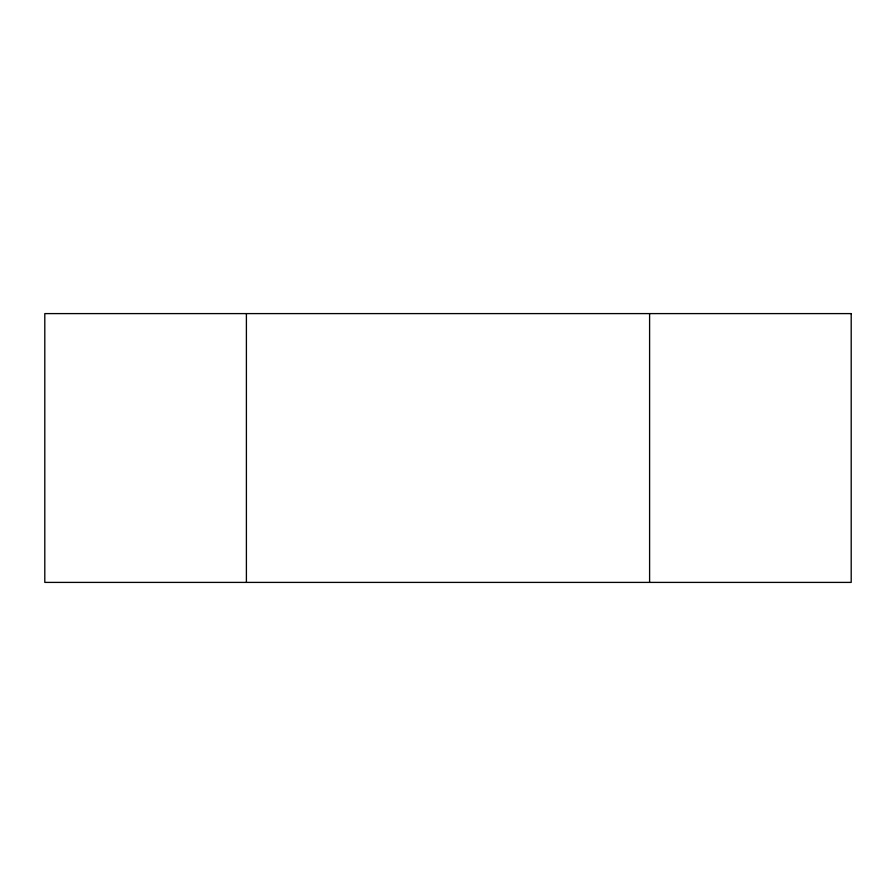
<?xml version="1.0" encoding="UTF-8"?>
<svg xmlns="http://www.w3.org/2000/svg" width="896" height="896" viewBox="0 0 896 896"><rect width="100%" height="100%" fill="white"/><g stroke="black" fill="none" stroke-linecap="round" stroke-linejoin="round"><path stroke-width="1.34" d="M649.6 313.6L649.6 582.4M246.4 313.6L246.4 582.4M851.2 313.6L44.8 313.6L44.8 582.4L851.2 582.4L851.2 313.6"/></g></svg>
